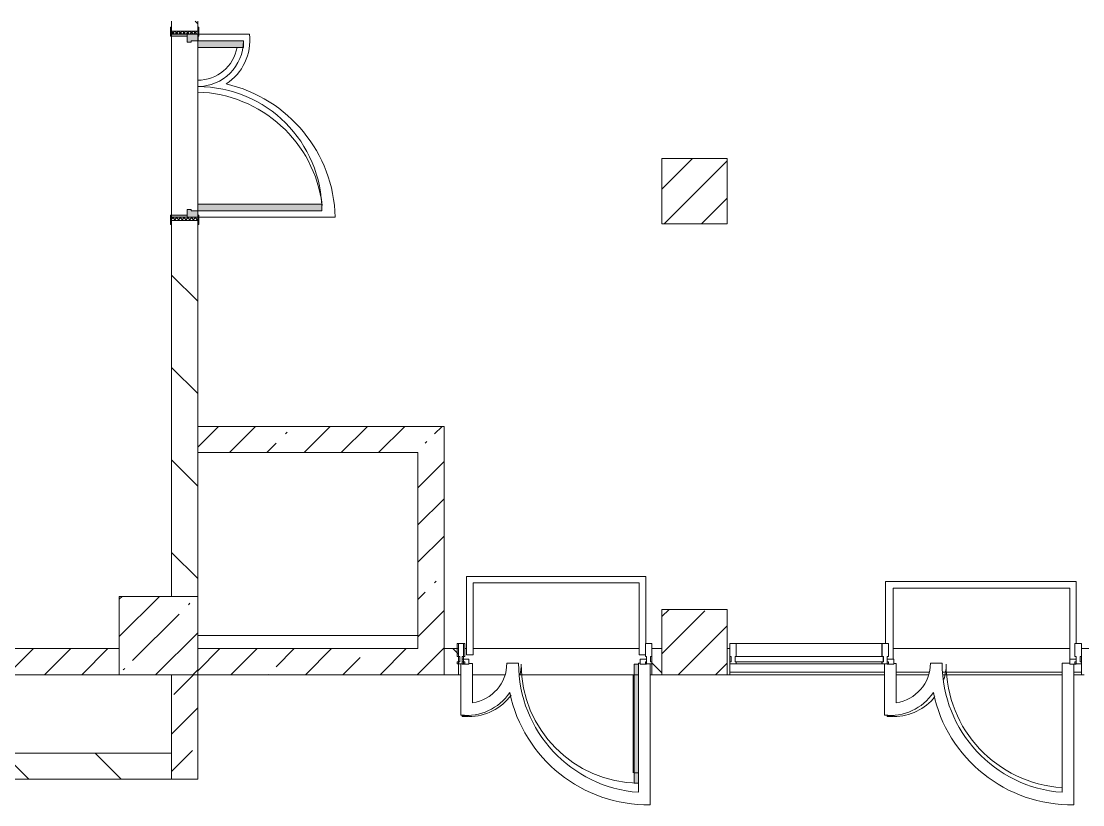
# Model space of a CAD drawing. Header units: millimetres. Extents: x 81548 to 272142, y -8553 to 29000.
# Drawn here: x 210542 to 218662, y 10705 to 16700 of the extents above; entities that cross this region are included whole.
import ezdxf

# ---------------------------------------------------------------- set-up
doc = ezdxf.new("R2010")
doc.units = ezdxf.units.MM
for name, color, linetype, lineweight, true_color in [('A-DETL-GENF-3', 7, 'Continuous', 5, 0xe2e2e2), ('A-DETL-GENF-5', 7, 'Continuous', 5, 0xaaaaaa), ('A-DOOR-2', 7, 'Continuous', 5, 0xe2e2e2), ('A-DOOR-3', 7, 'Continuous', 5, 0xaaaaaa), ('A-DOOR-FRAM-1', 7, 'Continuous', 5, 0xe2e2e2), ('A-DOOR-FRAM-3', 7, 'Continuous', 5, 0xaaaaaa), ('A-FLOR-1', 7, 'Continuous', 5, 0xaaaaaa)]:
    doc.layers.add(name, color=color, linetype=linetype, lineweight=lineweight, true_color=true_color)
for name, color, linetype, lineweight in [('A-GLAZ-CURT-2', 7, 'Continuous', 5), ('A-GLAZ-CWMG-2', 7, 'Continuous', 5), ('A-WALL', 7, 'Continuous', 9), ('I-WALL-4', 7, 'Continuous', 5), ('S-COLS-3', 7, 'Continuous', 5)]:
    doc.layers.add(name, color=color, linetype=linetype, lineweight=lineweight)
pattern_1 = [(135, (145131.5, 0), (-353.5534, -353.5534), [])]
pattern_2 = [(45, (145131.5, 0), (-285.1231, 285.1231), []), (45, (145416.64, 0), (-285.1231, 285.1231), [504.031, -100.806, 16.764, -84.042])]

# ---------------------------------------------------------------- blocks, each defined once
blk = doc.blocks.new('BSC_Колонна _Прямоугольная - 600х600-23205240-2_10_3_птичка')
at = {"layer": 'S-COLS-3'}
h = blk.add_hatch(dxfattribs=at)
h.set_pattern_fill('FP_53', color=256, style=0, pattern_type=2)
h.set_pattern_definition([(45, (-66460, -12000), (-285.1231, 285.1231), []), (45, (-66174.88, -12000), (-285.1231, 285.1231), [504.031, -100.806, 16.764, -84.042])])
h.paths.add_polyline_path([(-300, -300), (300, -300), (300, 300), (-300, 300)])
for p, q in [((300, 300), (-300, 300)), ((-300, 300), (-300, -300)), ((300, -300), (300, 300)), ((-300, -300), (300, -300))]:
    blk.add_line(p, q, dxfattribs=at)
blk = doc.blocks.new('110_Дверь_СКБ_2Ст - Д-6_л__ ДОО_Дв_1450x2100h_Дверь из раздевальной в коридор-V45-2_10_3_птичка')
at = {"layer": 'A-DOOR-2'}
for points in [[(662.5, 100), (662.5, 1050), (612.5, 1050), (612.5, 100)], [(-587.5, 100), (-587.5, 450), (-637.5, 450), (-637.5, 100)]]:
    blk.add_hatch(color=256, dxfattribs=at).paths.add_polyline_path(points)
h = blk.add_hatch(color=256, dxfattribs=at)
h.paths.add_polyline_path([(712.5, 100), (662.5, 100), (662.5, 50), (652.5, 50), (652.5, 20), (712.5, 20)])
h.paths.add_polyline_path([(-627.5, 20), (-627.5, 50), (-637.5, 50), (-637.5, 100), (-687.5, 100), (-687.5, 20)])
at = {"layer": 'A-DOOR-3'}
h = blk.add_hatch(dxfattribs=at)
h.set_pattern_fill('FP_74', color=256, style=0, pattern_type=2)
h.set_pattern_definition([(135, (1576.41, 164.685), (-14.14214, -14.14214), []), (225, (1576.41, 164.685), (14.14214, -14.14214), [])])
h.paths.add_polyline_path([(737.5, 100), (712.5, 100), (712.5, -100), (737.5, -100)])
at = {"layer": 'A-DOOR-FRAM-1'}
for points in [[(-672.5, 100), (-672.5, 108), (-742.5, 108), (-742.5, 100)], [(767.5, 100), (767.5, 108), (697.5, 108), (697.5, 100)], [(-672.5, 20), (-687.5, 20), (-687.5, -100), (-672.5, -100)], [(712.5, 20), (697.5, 20), (697.5, -100), (712.5, -100)], [(-672.5, -100), (-742.5, -100), (-742.5, -108), (-672.5, -108)], [(767.5, -108), (767.5, -100), (697.5, -100), (697.5, -108)]]:
    blk.add_hatch(color=256, dxfattribs=at).paths.add_polyline_path(points)
at = {"layer": 'A-DOOR-FRAM-3'}
h = blk.add_hatch(dxfattribs=at)
h.set_pattern_fill('FP_75', color=256, style=0, pattern_type=2)
h.set_pattern_definition([(45, (-546.384, 164.685), (-14.1421, 14.1421), []), (135, (-546.384, 164.685), (-14.1421, -14.1421), [])])
h.paths.add_polyline_path([(-687.5, -100), (-687.5, 100), (-712.5, 100), (-712.5, -100)])
at = {"layer": 'A-DOOR-3'}
for p, q in [((662.5, 1050), (612.5, 1050)), ((612.5, 1050), (612.5, 100)), ((662.5, 100), (662.5, 1050)), ((-637.5, 450), (-637.5, 100)), ((-587.5, 450), (-637.5, 450)), ((-587.5, 100), (-587.5, 450)), ((-637.5, 100), (-587.5, 100)), ((612.5, 100), (662.5, 100))]:
    blk.add_line(p, q, dxfattribs=at)
for centre, radius, start, end in [((662.5, 100), 950, 90, 180), ((-637.5, 100), 350, 360, 90)]:
    blk.add_arc(centre, radius, start, end, dxfattribs=at)
at = {"layer": 'A-DOOR-FRAM-3'}
for p, q in [((-672.5, 108), (-742.5, 108)), ((-742.5, 108), (-742.5, 100)), ((-742.5, 100), (-672.5, 100)), ((-687.5, 100), (-712.5, 100)), ((-712.5, 100), (-712.5, -100)), ((-637.5, 100), (-687.5, 100)), ((-687.5, 100), (-687.5, 20)), ((-687.5, -100), (-687.5, 100)), ((-672.5, 100), (-672.5, 108)), ((-637.5, 50), (-637.5, 100)), ((662.5, 100), (662.5, 50)), ((712.5, 100), (662.5, 100)), ((767.5, 108), (697.5, 108)), ((697.5, 108), (697.5, 100)), ((697.5, 100), (767.5, 100)), ((712.5, 20), (712.5, 100)), ((737.5, 100), (712.5, 100)), ((712.5, 100), (712.5, -100)), ((737.5, -100), (737.5, 100)), ((767.5, 100), (767.5, 108)), ((-687.5, 20), (-627.5, 20)), ((-672.5, 20), (-687.5, 20)), ((-687.5, 20), (-687.5, -100)), ((-672.5, -100), (-672.5, 20)), ((-627.5, 50), (-637.5, 50)), ((-627.5, 20), (-627.5, 50)), ((662.5, 50), (652.5, 50)), ((652.5, 50), (652.5, 20)), ((652.5, 20), (712.5, 20)), ((712.5, 20), (697.5, 20)), ((697.5, 20), (697.5, -100)), ((712.5, -100), (712.5, 20)), ((-672.5, -100), (-742.5, -100)), ((-742.5, -100), (-742.5, -108)), ((-742.5, -108), (-672.5, -108)), ((-712.5, -100), (-687.5, -100)), ((-687.5, -100), (-672.5, -100)), ((-672.5, -108), (-672.5, -100)), ((697.5, -100), (712.5, -100)), ((767.5, -100), (697.5, -100)), ((697.5, -100), (697.5, -108)), ((697.5, -108), (767.5, -108)), ((712.5, -100), (737.5, -100)), ((767.5, -108), (767.5, -100))]:
    blk.add_line(p, q, dxfattribs=at)
blk = doc.blocks.new('BSC_Колонна _Прямоугольная - 500х500-V92-2_10_3_птичка')
at = {"layer": 'S-COLS-3'}
h = blk.add_hatch(dxfattribs=at)
h.set_pattern_fill('FP_113', color=256, style=0, pattern_type=2)
h.set_pattern_definition([(45, (-70560, -15400), (-285.1231, 285.1231), []), (45, (-70274.88, -15400), (-285.1231, 285.1231), [504.031, -100.806, 16.764, -84.042])])
h.paths.add_polyline_path([(-250, -250), (250, -250), (250, 250), (-250, 250)])
for p, q in [((250, 250), (-250, 250)), ((-250, 250), (-250, -250)), ((250, -250), (250, 250)), ((-250, -250), (250, -250))]:
    blk.add_line(p, q, dxfattribs=at)
blk = doc.blocks.new('Прямоугольный импост - Импост структурный с накладкой - 160мм Темный-33326475-2_10_3_птичка')
at = {"layer": 'A-GLAZ-CWMG-2'}
for p, q in [((-50, 40), (-50, 140)), ((-50, 140), (0, 140)), ((0, 140), (0, 40)), ((-40, 40), (-50, 40)), ((-50, -17), (-50, 0)), ((-50, 0), (-40, 0)), ((-40, 0), (-40, 40)), ((-10, 40), (-10, 0)), ((0, 40), (-10, 40)), ((-10, 0), (0, 0)), ((0, 0), (0, -17)), ((0, -17), (-50, -17))]:
    blk.add_line(p, q, dxfattribs=at)
blk = doc.blocks.new('Дверь_Витражная_остекление_ - ВВ-6 остекление-32274838-2_10_3_птичка')
at = {"layer": 'A-DETL-GENF-3'}
for points in [[(-610, 930), (-642.6, 930), (-642.6, 20), (-610, 20), (-610, 579)], [(705, 420), (660, 420), (660, 410.2), (705, 410.4)]]:
    blk.add_hatch(color=256, dxfattribs=at).paths.add_polyline_path(points)
at = {"layer": 'A-DETL-GENF-5'}
for p, q in [((-642.6, 930), (-610, 930)), ((-610, 930), (-642.6, 930)), ((-610, 930), (-610, 20)), ((-610, 20), (-610, 930)), ((-642.6, 850), (-610, 850)), ((-601, 850), (-601, 100)), ((705, 420), (660, 420)), ((660, 420), (660, 410.2)), ((705, 420), (660, 420)), ((660, 420), (660, 410.2)), ((705, 420), (705, 408.4)), ((705, 408.4), (705, 420)), ((-642.6, 100), (-610, 100)), ((-610, 20), (-642.6, 20)), ((-642.6, 20), (-610, 20))]:
    blk.add_line(p, q, dxfattribs=at)
at = {"layer": 'A-DOOR-3'}
for p, q in [((655, 420), (655, 410.4)), ((-655, 20), (-705, 20)), ((-705, 20), (-705, -20)), ((-655, -20), (-655, 20)), ((705, 20), (655, 20)), ((655, 20), (655, -20)), ((705, -20), (705, 20)), ((-705, -20), (-655, -20)), ((655, -20), (705, -20))]:
    blk.add_line(p, q, dxfattribs=at)
for centre, radius, start, end in [((-655, 20), 910, 360, 89.20859), ((655, 20), 400, 90, 143.87233), ((655, 20), 400, 168.59224, 180)]:
    blk.add_arc(centre, radius, start, end, dxfattribs=at)
blk = doc.blocks.new('Прямоугольный импост - Импост структурный с накладкой - 160мм Темный-33326241-2_10_3_птичка')
at = {"layer": 'A-GLAZ-CWMG-2'}
for p, q in [((-25, 40), (-25, 140)), ((-25, 140), (25, 140)), ((25, 140), (25, 40)), ((-15, 40), (-25, 40)), ((-25, -17), (-25, 0)), ((-25, 0), (-15, 0)), ((-15, 0), (-15, 40)), ((15, 40), (15, 0)), ((25, 40), (15, 40)), ((15, 0), (25, 0)), ((25, 0), (25, -17)), ((25, -17), (-25, -17))]:
    blk.add_line(p, q, dxfattribs=at)
blk = doc.blocks.new('Прямоугольный импост - Импост структурный с накладкой - 160мм Темный-33326242-2_10_3_птичка')
at = {"layer": 'A-GLAZ-CWMG-2'}
for p, q in [((0, 140), (-50, 140)), ((-50, 140), (-50, 40)), ((0, 40), (0, 140)), ((-50, 40), (-40, 40)), ((-40, 0), (-50, 0)), ((-50, 0), (-50, -17)), ((-40, 40), (-40, 0)), ((-10, 0), (-10, 40)), ((-10, 40), (0, 40)), ((0, 0), (-10, 0)), ((0, -17), (0, 0)), ((-50, -17), (0, -17))]:
    blk.add_line(p, q, dxfattribs=at)
blk = doc.blocks.new('Прямоугольный импост - Импост структурный с накладкой - 160мм Темный-33326237-2_10_3_птичка')
at = {"layer": 'A-GLAZ-CWMG-2'}
for p, q in [((-50, 40), (-50, 140)), ((-50, 140), (0, 140)), ((0, 140), (0, 40)), ((-40, 40), (-50, 40)), ((-50, -17), (-50, 0)), ((-50, 0), (-40, 0)), ((-40, 0), (-40, 40)), ((-10, 40), (-10, 0)), ((0, 40), (-10, 40)), ((-10, 0), (0, 0)), ((0, 0), (0, -17)), ((0, -17), (-50, -17))]:
    blk.add_line(p, q, dxfattribs=at)
blk = doc.blocks.new('Дверь_Витражная_остекление_ - В-18-32468702-2_10_3_птичка')
at = {"layer": 'A-DETL-GENF-3'}
blk.add_hatch(color=256, dxfattribs=at).paths.add_polyline_path([(677.5, 420), (683.2, 410.4), (722.5, 410.4), (722.5, 420), (683.2, 420)])
at = {"layer": 'A-DETL-GENF-5'}
for p, q in [((722.5, 420), (677.5, 420)), ((677.5, 420), (677.5, 409.8)), ((722.5, 420), (677.5, 420)), ((677.5, 420), (677.5, 409.8)), ((722.5, 420), (722.5, 408.9)), ((722.5, 408.9), (722.5, 420))]:
    blk.add_line(p, q, dxfattribs=at)
at = {"layer": 'A-DOOR-3'}
for p, q in [((672.5, 420), (672.5, 409.2)), ((-672.5, 20), (-722.5, 20)), ((-722.5, 20), (-722.5, -20)), ((-672.5, -20), (-672.5, 20)), ((722.5, 20), (672.5, 20)), ((672.5, 20), (672.5, -20)), ((722.5, -20), (722.5, 20)), ((-722.5, -20), (-672.5, -20)), ((672.5, -20), (722.5, -20))]:
    blk.add_line(p, q, dxfattribs=at)
for centre, radius, start, end in [((-672.5, 20), 945, 360, 86.42063), ((672.5, 20), 400, 90, 141.82821), ((672.5, 20), 400, 163.22836, 180)]:
    blk.add_arc(centre, radius, start, end, dxfattribs=at)
blk = doc.blocks.new('Системная панель - Стекло - 40мм-32468815-2_10_3_птичка')
at = {"layer": 'A-GLAZ-CURT-2'}
for p, q in [((567, 0), (-567, 0)), ((-567, 0), (-567, -40)), ((567, -40), (567, 0)), ((-567, -40), (567, -40))]:
    blk.add_line(p, q, dxfattribs=at)
blk = doc.blocks.new('Прямоугольный импост - Импост структурный с накладкой - 160мм Темный-33326239-2_10_3_птичка')
at = {"layer": 'A-GLAZ-CWMG-2'}
for p, q in [((-25, 40), (-25, 140)), ((-25, 140), (25, 140)), ((25, 140), (25, 40)), ((-15, 40), (-25, 40)), ((-25, -17), (-25, 0)), ((-25, 0), (-15, 0)), ((-15, 0), (-15, 40)), ((15, 40), (15, 0)), ((25, 40), (15, 40)), ((15, 0), (25, 0)), ((25, 0), (25, -17)), ((25, -17), (-25, -17))]:
    blk.add_line(p, q, dxfattribs=at)
blk = doc.blocks.new('Прямоугольный импост - Импост структурный с накладкой - 160мм Темный-32468813-2_10_3_птичка')
at = {"layer": 'A-GLAZ-CWMG-2'}
for p, q in [((70880, 11940), (71994, 11940)), ((70880, 11783), (71994, 11783))]:
    blk.add_line(p, q, dxfattribs=at)

msp = doc.modelspace()

# ---------------------------------------------------------------- hatches: boundary and pattern name
at = {"layer": 'I-WALL-4'}
h = msp.add_hatch(dxfattribs=at)
h.set_pattern_fill('FP_66', color=256, style=0, pattern_type=2)
h.set_pattern_definition(pattern_1)
h.paths.add_polyline_path([(211691.5, 12300), (211891.5, 12300), (211891.5, 15175), (211691.5, 15175), (211691.5, 13534.8)])
h.paths.add_polyline_path([(211891.5, 16625), (211891.5, 16700), (211691.5, 16700), (211691.5, 16625)])
h.paths.add_polyline_path([(211691.5, 17300), (211891.5, 17300), (211891.5, 22700), (211691.5, 22700), (211691.5, 18162.4)])
h.paths.add_polyline_path([(211891.5, 23300), (211891.5, 24050), (211691.5, 24050), (211691.5, 23300)])
h.paths.add_polyline_path([(211891.5, 25950), (211891.5, 26500), (211691.5, 26500), (211691.5, 25950)])
h = msp.add_hatch(dxfattribs=at)
h.set_pattern_fill('FP_63', color=256, style=0, pattern_type=2)
h.set_pattern_definition(pattern_2)
h.paths.add_polyline_path([(213576.5, 13400), (213776.5, 13400), (213776.5, 13600), (211891.5, 13600), (211891.5, 13400), (212489.7, 13400)])
h = msp.add_hatch(dxfattribs=at)
h.set_pattern_fill('FP_63', color=256, style=0, pattern_type=2)
h.set_pattern_definition(pattern_2)
h.paths.add_polyline_path([(213576.5, 11700), (213776.5, 11700), (213776.5, 13400), (213576.5, 13400), (213576.5, 11799.5)])
h = msp.add_hatch(dxfattribs=at)
h.set_pattern_fill('FP_63', color=256, style=0, pattern_type=2)
h.set_pattern_definition(pattern_2)
h.paths.add_polyline_path([(206291.5, 11700), (211291.5, 11700), (211291.5, 11900), (205891.5, 11900), (205891.5, 11700), (205990.1, 11700)])
h.paths.add_polyline_path([(199891.5, 11700), (205291.5, 11700), (205291.5, 11900), (199891.5, 11900)])
h = msp.add_hatch(dxfattribs=at)
h.set_pattern_fill('FP_63', color=256, style=0, pattern_type=2)
h.set_pattern_definition(pattern_2)
h.paths.add_polyline_path([(212489.7, 11700), (213576.5, 11700), (213576.5, 11900), (211891.5, 11900), (211891.5, 11700)])
h = msp.add_hatch(dxfattribs=at)
h.set_pattern_fill('FP_66', color=256, style=0, pattern_type=2)
h.set_pattern_definition(pattern_1)
h.paths.add_polyline_path([(213776.5, 11700), (213885.5, 11700), (213882.5, 11900), (213776.5, 11900), (213776.5, 11799.5)])
h.paths.add_polyline_path([(220611.5, 11700), (220611.5, 11900), (218651.5, 11900), (218651.5, 11700), (219917.9, 11700)])
h.paths.add_polyline_path([(215441.5, 11700), (215441.5, 11900), (215365.5, 11900), (215365.5, 11700)])
h.paths.add_polyline_path([(215961.5, 11700), (215961.5, 11900), (215941.5, 11900), (215941.5, 11700)])
h = msp.add_hatch(dxfattribs=at)
h.set_pattern_fill('FP_63', color=256, style=0, pattern_type=2)
h.set_pattern_definition(pattern_2)
h.paths.add_polyline_path([(211691.5, 10900), (211891.5, 10900), (211891.5, 11700), (211691.5, 11700), (211691.5, 11100)])
h = msp.add_hatch(dxfattribs=at)
h.set_pattern_fill('FP_66', color=256, style=0, pattern_type=2)
h.set_pattern_definition(pattern_1)
h.paths.add_polyline_path([(211691.5, 10900), (211691.5, 11100), (207291.5, 11100), (207291.5, 10900), (208775.6, 10900)])
at = {"layer": 'S-COLS-3'}
h = msp.add_hatch(dxfattribs=at)
h.set_pattern_fill('FP_63', color=256, style=0, pattern_type=2)
h.set_pattern_definition(pattern_2)
h.paths.add_polyline_path([(215941.5, 11700), (215941.5, 12200), (215441.5, 12200), (215441.5, 11700)])

# ---------------------------------------------------------------- linework, layer by layer
at = {"layer": 'A-FLOR-1'}
for p, q in [((211894.5, 16585), (211894.5, 16550)), ((212287.6, 16600), (211899.5, 16600)), ((211891.5, 16248.1), (211891.5, 16158)), ((211899.5, 15201.1), (212943.9, 15201.1)), ((215318.4, 12453), (213948.4, 12453)), ((213948.4, 12453), (213948.4, 11853)), ((215318.4, 11940), (215318.4, 12453)), ((213998.4, 11853), (213998.4, 12403)), ((213998.4, 12403), (215268.4, 12403)), ((215268.4, 12403), (215268.4, 11853)), ((218612, 12412.4), (217152.2, 12412.4)), ((217152.2, 12412.4), (217152.2, 11940)), ((217212.2, 11820), (217212.2, 12362.4)), ((217212.2, 12362.4), (218562, 12362.4)), ((218562, 12362.4), (218562, 11820)), ((218612, 11940), (218612, 12412.4)), ((213576.5, 12000), (211891.5, 12000)), ((213904, 11783), (213904, 11392.1)), ((213948.4, 11853), (213998.4, 11853)), ((213993.5, 11785.1), (213965.5, 11785.1)), ((213993.5, 11485.1), (213993.5, 11785.1)), ((214345.5, 11788.1), (214255.9, 11788.1)), ((215275.3, 11788.1), (215263.2, 11788.1)), ((215263.2, 11788.1), (215263.2, 10800.5)), ((215268.4, 11853), (215315.5, 11853)), ((215352.9, 10705.4), (215352.9, 11783)), ((217144, 11783), (217144, 11392.1)), ((217233.5, 11785.1), (217216.5, 11785.1)), ((217233.5, 11485.1), (217233.5, 11785.1)), ((217585.5, 11788.1), (217495.9, 11788.1)), ((218561.5, 11788.1), (218503.2, 11788.1)), ((218503.2, 11788.1), (218503.2, 10800.5)), ((218592.9, 10705.4), (218592.9, 11780)), ((213904, 11700), (213885.5, 11700)), ((215365.5, 11700), (215352.9, 11700)), ((215961.5, 11720), (217144, 11720)), ((217144, 11700), (215961.5, 11700)), ((217233.5, 11720), (217487.6, 11720)), ((217589.1, 11720), (218503.2, 11720)), ((218592.9, 11720), (218651.5, 11720)), ((218651.5, 11700), (218592.9, 11700))]:
    msp.add_line(p, q, dxfattribs=at)
for centre, radius, start, end in [((211895.4, 16553.3), 395, 302.61833, 6.79242), ((211891.5, 16554.3), 306.2, 270, 349.74815), ((211865.4, 15169.3), 1079, 1.68848, 76.98917), ((211861.5, 15168.2), 990.3, 7.11312, 88.26401), ((213949.7, 11788.1), 306.2, 278.22053, 360), ((215335.8, 11788.1), 990.3, 180, 265.79425), ((217189.7, 11788.1), 306.2, 278.22053, 360), ((218575.8, 11788.1), 990.3, 180, 265.79425), ((213950.7, 11784.3), 395, 263.20758, 326.07537), ((215334.7, 11784.3), 1079, 191.7891, 270.96685), ((217190.7, 11784.3), 395, 263.20758, 326.07537), ((218574.7, 11784.3), 1079, 191.7891, 270.96685)]:
    msp.add_arc(centre, radius, start, end, dxfattribs=at)
at = {"layer": 'A-WALL'}
for p, q in [((213776.5, 11700), (213776.5, 11900)), ((211691.5, 10900), (211691.5, 11100))]:
    msp.add_line(p, q, dxfattribs=at)
at = {"layer": 'I-WALL-4'}
for p, q in [((211691.5, 16700), (211691.5, 16655)), ((211891.5, 16655), (211891.5, 16700)), ((211691.5, 15215), (211691.5, 16585)), ((211891.5, 16500), (211891.5, 16248.1)), ((211891.5, 16158), (211891.5, 15300)), ((211691.5, 15145), (211691.5, 12300)), ((211891.5, 12300), (211891.5, 15145)), ((213776.5, 13600), (211891.5, 13600)), ((213776.5, 11900), (213776.5, 13600)), ((211891.5, 13400), (213576.5, 13400)), ((213576.5, 13400), (213576.5, 11900)), ((211291.5, 11900), (205891.5, 11900)), ((213576.5, 11900), (211891.5, 11900)), ((213885.5, 11900), (213776.5, 11900)), ((213885.5, 11700), (213885.5, 11900)), ((213935.5, 11900), (213948.4, 11900)), ((213998.4, 11900), (215268.4, 11900)), ((215441.5, 11900), (215365.5, 11900)), ((215365.5, 11900), (215365.5, 11700)), ((215441.5, 11700), (215441.5, 11900)), ((215961.5, 11900), (215941.5, 11900)), ((215941.5, 11900), (215941.5, 11700)), ((215961.5, 11700), (215961.5, 11900)), ((217212.2, 11900), (218562, 11900)), ((220611.5, 11900), (218651.5, 11900)), ((218651.5, 11900), (218651.5, 11700)), ((209591.5, 11700), (211291.5, 11700)), ((211691.5, 11700), (211691.5, 11100)), ((211891.5, 10900), (211891.5, 11700)), ((211891.5, 11700), (213885.5, 11700)), ((214241.3, 11700), (213993.5, 11700)), ((215263.2, 11700), (214350.2, 11700)), ((215365.5, 11700), (215441.5, 11700)), ((215961.5, 11700), (215941.5, 11700)), ((217481.3, 11700), (217233.5, 11700)), ((218503.2, 11700), (217590.2, 11700)), ((218671.5, 11700), (218651.5, 11700)), ((211691.5, 11100), (209591.5, 11100)), ((207091.5, 10900), (211891.5, 10900))]:
    msp.add_line(p, q, dxfattribs=at)
at = {"layer": 'S-COLS-3'}
for p, q in [((215941.5, 12200), (215441.5, 12200)), ((215441.5, 12200), (215441.5, 11900)), ((215941.5, 11900), (215941.5, 12200)), ((215441.5, 11900), (215441.5, 11700)), ((215941.5, 11700), (215941.5, 11900)), ((215441.5, 11700), (215941.5, 11700))]:
    msp.add_line(p, q, dxfattribs=at)

# ---------------------------------------------------------------- block references
at = {"layer": 'A-DOOR-3'}
for name, p, rotation in [('110_Дверь_СКБ_2Ст - Д-6_л__ ДОО_Дв_1450x2100h_Дверь из раздевальной в коридор-V45-2_10_3_птичка', (211791.5, 15912.5), 269.9999999999999), ('Дверь_Витражная_остекление_ - ВВ-6 остекление-32274838-2_10_3_птичка', (214620.5, 11800), 180), ('Дверь_Витражная_остекление_ - В-18-32468702-2_10_3_птичка', (217889, 11800), 180)]:
    msp.add_blockref(name, p, dxfattribs=dict(at, rotation=rotation))
at = {"layer": 'A-GLAZ-CURT-2', "rotation": 180}
msp.add_blockref('Системная панель - Стекло - 40мм-32468815-2_10_3_птичка', (216568.5, 11800), dxfattribs=at)
at = {"layer": 'A-GLAZ-CWMG-2', "extrusion": (0, 0, -1)}
for name, p in [('Прямоугольный импост - Импост структурный с накладкой - 160мм Темный-33326241-2_10_3_птичка', (-213900.5, 11800)), ('Прямоугольный импост - Импост структурный с накладкой - 160мм Темный-33326475-2_10_3_птичка', (-213885.5, 11800)), ('Прямоугольный импост - Импост структурный с накладкой - 160мм Темный-33326237-2_10_3_птичка', (-215961.5, 11800)), ('Прямоугольный импост - Импост структурный с накладкой - 160мм Темный-33326239-2_10_3_птичка', (-217150.5, 11800)), ('Прямоугольный импост - Импост структурный с накладкой - 160мм Темный-33326241-2_10_3_птичка', (-217151.5, 11800))]:
    msp.add_blockref(name, p, dxfattribs=at)
at = {"layer": 'A-GLAZ-CWMG-2'}
for name, p in [('Прямоугольный импост - Импост структурный с накладкой - 160мм Темный-33326242-2_10_3_птичка', (215365.5, 11800)), ('Прямоугольный импост - Импост структурный с накладкой - 160мм Темный-32468813-2_10_3_птичка', (145131.5, 0)), ('Прямоугольный импост - Импост структурный с накладкой - 160мм Темный-33326242-2_10_3_птичка', (218651.5, 11800))]:
    msp.add_blockref(name, p, dxfattribs=at)
at = {"layer": 'S-COLS-3'}
for name, p in [('BSC_Колонна _Прямоугольная - 500х500-V92-2_10_3_птичка', (215691.5, 15400)), ('BSC_Колонна _Прямоугольная - 600х600-23205240-2_10_3_птичка', (211591.5, 12000))]:
    msp.add_blockref(name, p, dxfattribs=at)

doc.saveas('drawing.dxf')
